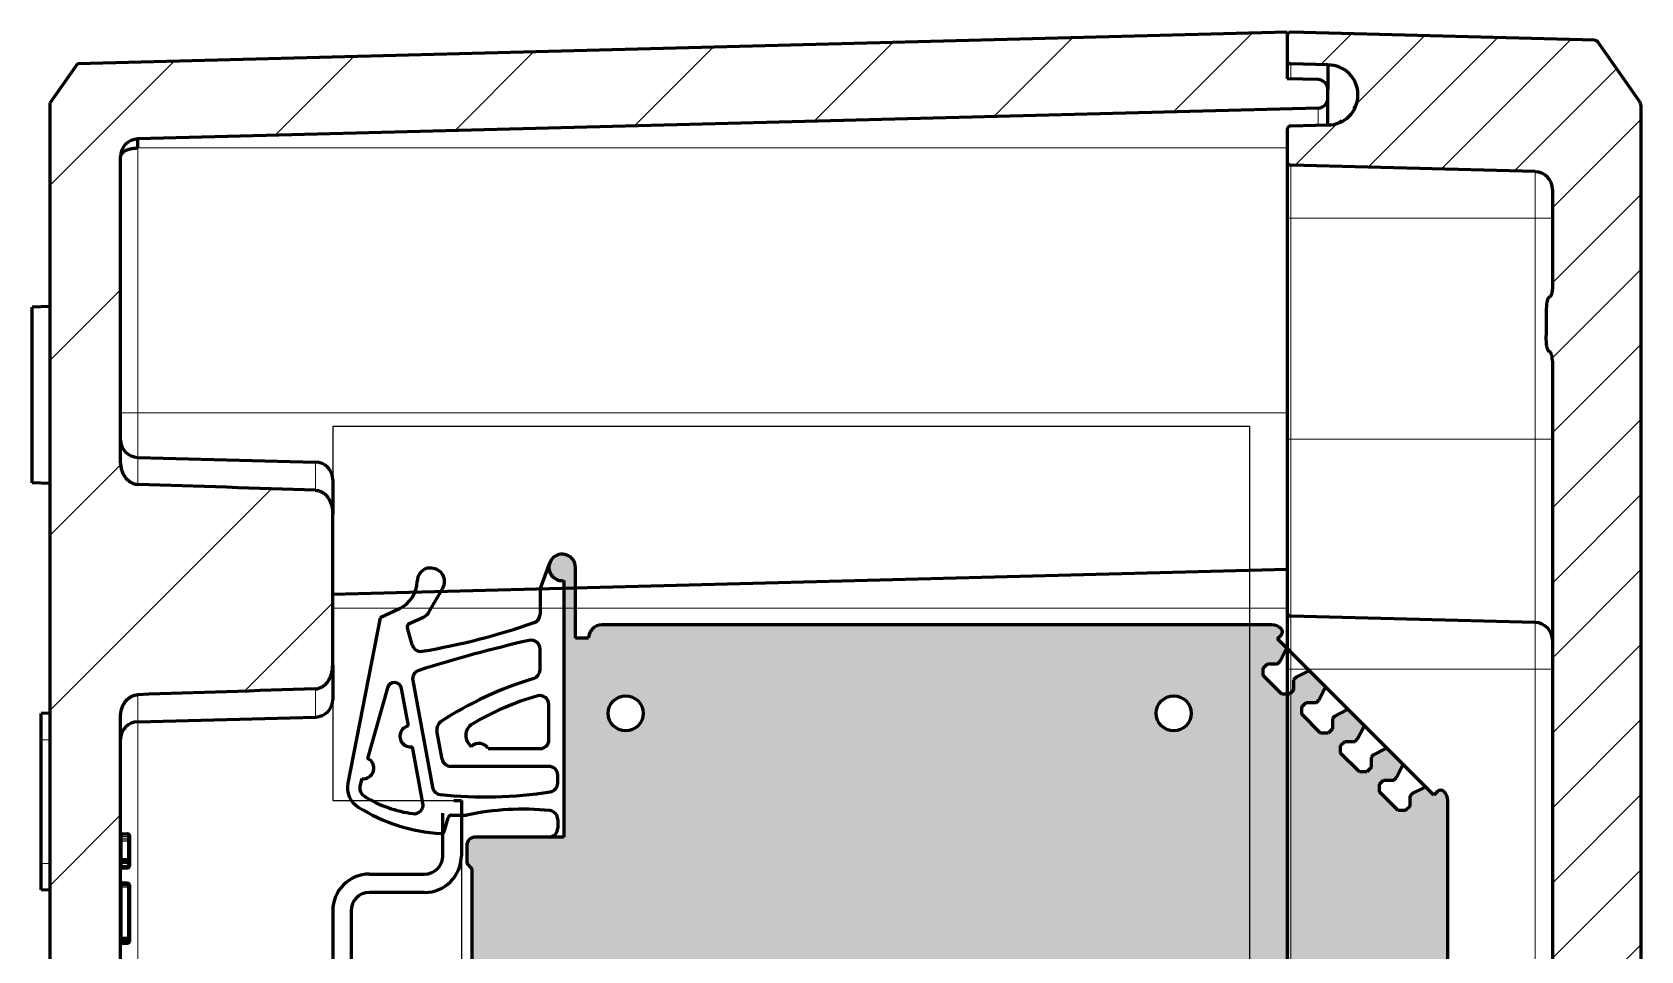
# Model space of a CAD drawing. Header units: millimetres. Extents: x -102 to 318, y -87 to 210.
# Drawn here: x 171.04 to 193.79, y 67.85 to 80.84 of the extents above; entities that cross this region are included whole.
import ezdxf

# ---------------------------------------------------------------- set-up
doc = ezdxf.new("R2010")
doc.units = ezdxf.units.MM
for name, pattern in [('K5LT_AXLED', [26.227272, 21.727272, -1.5, 1.5, -1.5]), ('K5LT_BASIC', [0]), ('K5LT_THIN', [0])]:
    doc.linetypes.add(name, pattern=pattern)
doc.layers.add('Системный слой', color=7, linetype='Continuous')

# ---------------------------------------------------------------- blocks, each defined once
blk = doc.blocks.new('35_DIN_CUTSIDE')
at = {"layer": 'Системный слой', "color": 150, "linetype": 'K5LT_BASIC', "lineweight": 60, "true_color": 0x0080ff}
for p, q in [((6.238, 14.945), (6.238, 17.355)), ((6.85, 18.065), (7.278, 18.065)), ((7.278, 18.065), (7.278, 14.945)), ((2.079, 13.906), (5.199, 13.906)), ((5.199, 12.866), (2.079, 12.866)), ((0, 11.826), (0, -12.088)), ((0, 11.826), (0, -12.088)), ((1.04, 11.826), (1.04, -12.088)), ((3.327, 5.198), (2.287, 5.198)), ((2.287, 5.198), (2.287, -0.001)), ((4.367, 5.198), (3.327, 5.198)), ((4.367, 5.198), (3.327, 5.198)), ((3.327, -0.001), (3.327, 5.198)), ((2.287, 3.898), (1.04, 3.898)), ((1.04, 3.898), (1.04, -0.001)), ((2.287, -0.001), (2.287, 3.898)), ((6.446, 0.623), (6.446, 3.119)), ((6.446, 0.623), (6.446, 3.119)), ((1.04, 0.237), (2.287, 0.691)), ((5.199, -0.624), (5.199, 0.623)), ((5.199, 0.623), (6.446, 0.623)), ((5.199, -0.624), (5.199, 0.623)), ((5.199, 0.623), (6.446, 0.623)), ((1.04, -3.9), (1.04, -0.001)), ((2.287, -0.238), (1.04, -0.692)), ((2.287, -5.199), (2.287, -0.001)), ((2.287, -0.001), (2.287, -3.9)), ((3.327, -0.001), (3.327, -5.199)), ((6.446, -0.624), (5.199, -0.624)), ((6.446, -0.624), (5.199, -0.624)), ((6.446, -0.624), (6.446, -3.12)), ((6.446, -0.624), (6.446, -3.12)), ((2.287, -3.9), (1.04, -3.9)), ((3.327, -5.199), (2.287, -5.199)), ((4.367, -5.199), (3.327, -5.199)), ((4.367, -5.199), (3.327, -5.199)), ((5.199, -13.128), (2.079, -13.128)), ((5.199, -13.128), (2.079, -13.128)), ((2.079, -14.167), (5.199, -14.167)), ((2.079, -14.167), (5.199, -14.167)), ((6.238, -15.207), (6.238, -16.456)), ((7.238, -16.587), (7.278, -15.207)), ((6.407, -16.583), (7.238, -16.587))]:
    blk.add_line(p, q, dxfattribs=at)
at = {"layer": 'Системный слой', "color": 30, "linetype": 'K5LT_AXLED', "lineweight": 18, "true_color": 0xff8000}
blk.add_line((0.287, -0.001), (9.676, -0.001), dxfattribs=at)
at = {"layer": 'Системный слой', "color": 150, "linetype": 'K5LT_BASIC', "lineweight": 60, "true_color": 0x0080ff}
for centre, radius, start, end in [((5.199, 14.945), 2.079, 270, 0), ((5.199, 14.945), 1.04, 270, 0), ((2.079, 11.826), 2.079, 90, 180), ((2.079, 11.826), 1.04, 90, 180), ((4.367, 3.119), 2.079, 0, 90), ((4.367, 3.119), 2.079, 0, 90), ((4.367, -3.12), 2.079, 270, 0), ((4.367, -3.12), 2.079, 270, 0), ((2.079, -12.088), 2.079, 180, 270), ((2.079, -12.088), 2.079, 180, 270), ((2.079, -12.088), 1.04, 180, 270), ((2.079, -12.088), 1.04, 180, 270), ((5.199, -15.207), 2.079, 0, 90), ((5.199, -15.207), 2.079, 0, 90), ((5.199, -15.207), 1.04, 0, 90), ((5.199, -15.207), 1.04, 0, 90)]:
    blk.add_arc(centre, radius, start, end, dxfattribs=at)
blk = doc.blocks.new('VA.121209_cutside')
at = {"layer": 'Системный слой'}
h = blk.add_hatch(dxfattribs=at)
h.set_pattern_fill('', angle=135, style=0, pattern_type=0)
h.set_pattern_definition([(135, (-492.1105, -226.3744), (-2.12132, -2.12132), [])])
h.paths.add_polyline_path([(-17.626, 80.65), (-16.374, 80.65), (-16.06, 80.656), (-15.747, 80.686), (-15.469, 80.81), (-15.466, 80.82), (-15.463, 80.83), (-15.459, 80.84), (-15.297, 80.944), (-15.103, 80.986), (-14.906, 81), (80.633, 81), (81.34, 80.707), (81.633, 80.026), (81.995, 66.195), (82.057, 66.055), (82.195, 66), (84.019, 66), (84.16, 66.059), (84.219, 66.195), (84.274, 68.3), (84.772, 69.502), (85.974, 70), (87.176, 69.502), (87.674, 68.3), (87.729, 66.195), (87.791, 66.055), (87.929, 66), (89.318, 66), (89.46, 66.059), (89.518, 66.2), (89.518, 66.205), (89.068, 83.392), (88.999, 83.547), (88.974, 83.568), (85.586, 85.94), (85.395, 86), (-29.395, 86), (-29.586, 85.94), (-32.974, 83.568), (-33.065, 83.424), (-33.068, 83.392), (-33.518, 66.205), (-33.463, 66.062), (-33.324, 66), (-33.318, 66), (-31.929, 66), (-31.787, 66.059), (-31.729, 66.195), (-31.674, 68.3), (-31.176, 69.502), (-29.974, 70), (-28.772, 69.502), (-28.274, 68.3), (-28.219, 66.195), (-28.156, 66.055), (-28.019, 66), (-26.195, 66), (-26.053, 66.059), (-25.995, 66.195), (-25.633, 80.026), (-25.321, 80.725), (-24.633, 81), (-19.095, 81), (-18.897, 80.986), (-18.703, 80.944), (-18.541, 80.84), (-18.538, 80.83), (-18.534, 80.82), (-18.531, 80.81), (-18.253, 80.686), (-17.941, 80.656)])
h = blk.add_hatch(dxfattribs=at)
h.set_pattern_fill('', angle=135, style=0, pattern_type=0)
h.set_pattern_definition([(135, (-492.1105, -226.3744), (-4.94975, -4.94975), [])])
h.paths.add_polyline_path([(82.482, 0), (65.164, 0), (64.608, 0.114), (64.153, 0.451), (63.948, 0.974), (63.837, 4.325), (63.726, 7.675), (63.614, 11.026), (63.375, 11.579), (62.858, 11.903), (62.254, 12), (53.746, 12), (53.142, 11.903), (52.625, 11.579), (52.386, 11.026), (52.274, 7.675), (52.163, 4.325), (52.052, 0.974), (51.847, 0.451), (51.392, 0.114), (50.836, 0), (5.164, 0), (4.608, 0.114), (4.153, 0.451), (3.948, 0.974), (3.837, 4.325), (3.726, 7.675), (3.614, 11.026), (3.375, 11.579), (2.858, 11.903), (2.254, 12), (-6.254, 12), (-6.858, 11.903), (-7.375, 11.579), (-7.614, 11.026), (-7.726, 7.675), (-7.837, 4.325), (-7.948, 0.974), (-8.153, 0.451), (-8.608, 0.114), (-9.164, 0), (-26.482, 0), (-27.189, 0.293), (-27.481, 0.974), (-29.23, 67.742), (-29.408, 68.143), (-29.803, 68.3), (-30.265, 68.3), (-30.671, 68.132), (-30.838, 67.742), (-30.884, 66), (-33.524, 66), (-31.732, -2.437), (-29.5, -4), (63.833, -4), (63.879, -4.403), (64.014, -4.473), (64.313, -4.5), (66.744, -4.5), (67.051, -4.471), (67.178, -4.403), (67.224, -4), (70.116, -4), (70.127, -4.403), (70.158, -4.473), (70.227, -4.5), (70.672, -4.5), (70.743, -4.471), (70.772, -4.403), (70.783, -4), (85.5, -4), (87.732, -2.437), (89.524, 66), (86.884, 66), (86.838, 67.742), (86.66, 68.143), (86.265, 68.3), (85.803, 68.3), (85.397, 68.132), (85.23, 67.742), (83.481, 0.974), (83.17, 0.275)])
blk.add_lwpolyline([(44.587, 19.238), (44.587, 12), (67.527, 12), (67.527, 63.885), (-11.219, 63.885), (-11.219, 12), (9.935, 12), (9.935, 19.278), (44.587, 19.278)])
at = {"layer": 'Системный слой', "color": 150, "linetype": 'K5LT_BASIC', "lineweight": 60, "true_color": 0x0080ff}
for p, q in [((-29.586, 85.94), (-32.974, 83.568)), ((-29.395, 86), (85.395, 86)), ((-33.068, 83.392), (-33.518, 66.205)), ((-24.633, 81), (-19.095, 81)), ((-14.906, 81), (80.633, 81)), ((-18.531, 80.81), (-18.541, 80.84)), ((-17.626, 80.65), (-16.374, 80.65)), ((-15.469, 80.81), (-15.459, 80.84)), ((-25.633, 80.026), (-25.995, 66.195)), ((-0.133, 80.026), (-0.495, 66.195)), ((-31.674, 68.3), (-31.729, 66.195)), ((-31.674, 68.3), (-30.265, 68.3)), ((-29.803, 68.3), (-30.265, 68.3)), ((-28.274, 68.3), (-29.803, 68.3)), ((-28.219, 66.195), (-28.274, 68.3)), ((-30.838, 67.742), (-30.884, 66)), ((-29.23, 67.742), (-27.481, 0.974)), ((-33.524, 66), (-31.732, -2.437)), ((-33.524, 66), (-30.884, 66)), ((-33.318, 66), (-31.929, 66)), ((-28.019, 66), (-26.195, 66)), ((-26.195, 66), (-23, 66)), ((-23, 66), (-10.5, 66)), ((-10.5, 66), (-0.695, 66)), ((-1.746, 12), (-3.16, 66)), ((-0.695, 66), (2.5, 66)), ((2.5, 66), (53.5, 66)), ((-8.212, 12), (-6.254, 12)), ((2.254, 12), (-6.254, 12)), ((2.254, 12), (4.212, 12)), ((-9.474, 0.974), (-9.211, 11.026)), ((5.474, 0.974), (5.211, 11.026)), ((-26.974, 0.974), (-27.481, 0.974)), ((11.818, 0.1), (11.818, 0.4)), ((11.822, 0.1), (11.822, 0.4)), ((11.92, 0.5), (11.921, 0.5)), ((11.921, 0.5), (11.93, 0.5)), ((11.93, 0.5), (11.957, 0.5)), ((11.957, 0.5), (12.004, 0.5)), ((12.004, 0.5), (12.064, 0.5)), ((12.064, 0.5), (12.113, 0.5)), ((12.113, 0.5), (12.162, 0.5)), ((12.162, 0.5), (13.363, 0.5)), ((13.263, 0.1), (13.263, 0.4)), ((13.267, 0.1), (13.267, 0.4)), ((13.335, 0.1), (13.335, 0.4)), ((13.363, 0.5), (13.366, 0.5)), ((13.366, 0.5), (13.377, 0.5)), ((13.377, 0.5), (13.386, 0.5)), ((13.386, 0.5), (13.491, 0.5)), ((13.491, 0.5), (13.503, 0.5)), ((13.503, 0.5), (13.576, 0.5)), ((13.576, 0.5), (13.612, 0.5)), ((13.612, 0.5), (13.616, 0.5)), ((13.616, 0.5), (13.634, 0.5)), ((13.634, 0.5), (13.644, 0.5)), ((13.677, 0.1), (13.677, 0.4)), ((13.686, 0.1), (13.686, 0.4)), ((13.744, 0.1), (13.744, 0.4)), ((14.597, 0.1), (14.597, 0.4)), ((14.614, 0.1), (14.614, 0.4)), ((14.665, 0.1), (14.665, 0.4)), ((14.698, 0.5), (14.708, 0.5)), ((14.708, 0.5), (14.739, 0.5)), ((14.739, 0.5), (14.79, 0.5)), ((14.79, 0.5), (14.834, 0.5)), ((14.834, 0.5), (17.719, 0.5)), ((17.719, 0.5), (17.741, 0.5)), ((17.721, 0.1), (17.721, 0.4)), ((17.741, 0.5), (17.795, 0.5)), ((17.746, 0.1), (17.746, 0.4)), ((17.795, 0.5), (17.821, 0.5)), ((17.821, 0.5), (17.852, 0.5)), ((17.852, 0.5), (17.861, 0.5)), ((17.861, 0.5), (17.872, 0.5)), ((17.872, 0.5), (17.893, 0.5)), ((17.893, 0.5), (17.905, 0.5)), ((17.899, 0.1), (17.899, 0.4)), ((17.905, 0.5), (17.909, 0.5)), ((17.946, 0.1), (17.946, 0.4)), ((17.962, 0.1), (17.962, 0.4)), ((18.009, 0.1), (18.009, 0.4)), ((-9.164, 0), (-26.482, 0)), ((50.836, 0), (5.164, 0)), ((-31.732, -2.437), (-29.5, -4)), ((-29.5, -4), (63.833, -4)), ((-18, -4), (-17.974, -5)), ((-8, -4), (-8.026, -5)), ((5, -4), (5.013, -4.5)), ((6.5, -4.5), (5.013, -4.5)), ((13.5, -4.5), (6.5, -4.5)), ((14.987, -4.5), (13.5, -4.5)), ((15, -4), (14.987, -4.5)), ((-8.026, -5), (-17.974, -5))]:
    blk.add_line(p, q, dxfattribs=at)
at = {"layer": 'Системный слой', "color": 7, "linetype": 'K5LT_THIN', "lineweight": 18}
for p, q in [((-23, 80.026), (-23, 81)), ((-10.5, 80.026), (-10.5, 81)), ((2.5, 80.026), (2.5, 81)), ((-25.633, 80.026), (-23, 80.026)), ((-23, 80.026), (-23, 66.195)), ((-23, 80.026), (-10.5, 80.026)), ((-10.5, 80.026), (-10.5, 66.195)), ((-10.5, 80.026), (-0.133, 80.026)), ((-0.133, 80.026), (2.5, 80.026)), ((2.5, 80.026), (2.5, 66.195)), ((2.5, 80.026), (53.5, 80.026)), ((-28.259, 67.742), (-29.23, 67.742)), ((-31.729, 66.195), (-30.879, 66.195)), ((-26.974, 0.974), (-26.974, 66)), ((-25.995, 66.195), (-23, 66.195)), ((-23, 66.195), (-10.5, 66.195)), ((-23, 66), (-23, 66.195)), ((-12, 0.974), (-12, 66)), ((-10.5, 66.195), (-0.495, 66.195)), ((-10.5, 66), (-10.5, 66.195)), ((-0.95, 12), (-0.95, 66)), ((-0.495, 66.195), (2.5, 66.195)), ((2.5, 66.195), (53.5, 66.195)), ((2.5, 66), (2.5, 66.195)), ((-9.211, 11.026), (-7.614, 11.026)), ((3.614, 11.026), (5.211, 11.026)), ((-12, 0.974), (-26.974, 0.974)), ((-12, 0), (-12, 0.974)), ((-9.474, 0.974), (-12, 0.974)), ((-9.474, 0.974), (-7.948, 0.974)), ((3.948, 0.974), (5.474, 0.974)), ((20.526, 0.974), (5.474, 0.974)), ((11.818, 0.4), (11.822, 0.4)), ((11.818, 0.1), (11.822, 0.1)), ((11.822, 0.4), (11.844, 0.4)), ((11.822, 0.1), (11.844, 0.1)), ((11.844, 0.1), (11.844, 0.4)), ((11.844, 0.4), (11.891, 0.4)), ((11.844, 0.1), (11.891, 0.1)), ((11.891, 0.1), (11.891, 0.4)), ((11.891, 0.4), (11.97, 0.4)), ((11.891, 0.1), (11.97, 0.1)), ((11.97, 0.1), (11.97, 0.4)), ((11.97, 0.4), (12.064, 0.4)), ((11.97, 0.1), (12.064, 0.1)), ((12.064, 0.4), (12.064, 0.5)), ((12.064, 0.1), (12.064, 0.4)), ((12.064, 0.4), (12.15, 0.4)), ((12.064, 0.1), (12.15, 0.1)), ((12.064, 0), (12.064, 0.1)), ((12.15, 0.1), (12.15, 0.4)), ((12.15, 0.4), (12.229, 0.4)), ((12.15, 0.1), (12.229, 0.1)), ((12.229, 0.1), (12.229, 0.4)), ((12.229, 0.4), (13.263, 0.4)), ((12.229, 0.1), (13.263, 0.1)), ((13.263, 0.4), (13.267, 0.4)), ((13.263, 0.1), (13.267, 0.1)), ((13.267, 0.4), (13.291, 0.4)), ((13.267, 0.1), (13.291, 0.1)), ((13.291, 0.1), (13.291, 0.4)), ((13.291, 0.4), (13.335, 0.4)), ((13.291, 0.1), (13.335, 0.1)), ((13.335, 0.4), (13.461, 0.4)), ((13.335, 0.1), (13.461, 0.1)), ((13.461, 0.1), (13.461, 0.4)), ((13.461, 0.4), (13.503, 0.4)), ((13.461, 0.1), (13.503, 0.1)), ((13.503, 0.4), (13.503, 0.5)), ((13.503, 0.1), (13.503, 0.4)), ((13.503, 0.4), (13.604, 0.4)), ((13.503, 0.1), (13.604, 0.1)), ((13.503, 0), (13.503, 0.1)), ((13.604, 0.1), (13.604, 0.4)), ((13.604, 0.4), (13.677, 0.4)), ((13.604, 0.1), (13.677, 0.1)), ((13.677, 0.4), (13.686, 0.4)), ((13.677, 0.1), (13.686, 0.1)), ((13.686, 0.4), (13.728, 0.4)), ((13.686, 0.1), (13.728, 0.1)), ((13.728, 0.1), (13.728, 0.4)), ((13.728, 0.4), (13.744, 0.4)), ((13.728, 0.1), (13.744, 0.1)), ((14.597, 0.4), (14.614, 0.4)), ((14.597, 0.1), (14.614, 0.1)), ((14.614, 0.4), (14.665, 0.4)), ((14.614, 0.1), (14.665, 0.1)), ((14.665, 0.4), (14.752, 0.4)), ((14.665, 0.1), (14.752, 0.1)), ((14.752, 0.1), (14.752, 0.4)), ((14.752, 0.4), (14.834, 0.4)), ((14.752, 0.1), (14.834, 0.1)), ((14.834, 0.4), (14.834, 0.5)), ((14.834, 0.1), (14.834, 0.4)), ((14.834, 0.4), (17.721, 0.4)), ((14.834, 0.1), (17.721, 0.1)), ((14.834, 0), (14.834, 0.1)), ((17.721, 0.4), (17.746, 0.4)), ((17.721, 0.1), (17.746, 0.1)), ((17.746, 0.4), (17.836, 0.4)), ((17.746, 0.1), (17.836, 0.1)), ((17.836, 0.1), (17.836, 0.4)), ((17.836, 0.4), (17.899, 0.4)), ((17.836, 0.1), (17.899, 0.1)), ((17.899, 0.4), (17.946, 0.4)), ((17.899, 0.1), (17.946, 0.1)), ((17.946, 0.4), (17.962, 0.4)), ((17.946, 0.1), (17.962, 0.1)), ((17.962, 0.4), (17.969, 0.4)), ((17.962, 0.1), (17.969, 0.1)), ((17.969, 0.1), (17.969, 0.4)), ((17.969, 0.4), (17.991, 0.4)), ((17.969, 0.1), (17.991, 0.1)), ((17.991, 0.1), (17.991, 0.4)), ((17.991, 0.4), (18.005, 0.4)), ((17.991, 0.1), (18.005, 0.1)), ((18.005, 0.1), (18.005, 0.4)), ((18.005, 0.4), (18.009, 0.4)), ((18.005, 0.1), (18.009, 0.1)), ((6.5, -4), (6.5, -4.5)), ((13.5, -4), (13.5, -4.5))]:
    blk.add_line(p, q, dxfattribs=at)
at = {"layer": 'Системный слой', "color": 150, "linetype": 'K5LT_BASIC', "lineweight": 60, "true_color": 0x0080ff}
for centre, radius, start, end in [((-29.395, 85.667), 0.333, 90, 125), ((-32.846, 83.386), 0.222, 125, 178.5), ((-24.633, 80), 1, 90, 178.5), ((0.867, 80), 1, 90, 178.5), ((-29.974, 68.3), 1.7, 0, 180), ((-30.265, 67.727), 0.573, 90, 178.5), ((-29.803, 67.727), 0.573, 1.5, 90), ((-33.318, 66.2), 0.2, 178.5, 270), ((-31.929, 66.2), 0.2, 270, 358.5), ((-28.019, 66.2), 0.2, 181.5, 270), ((-26.195, 66.2), 0.2, 270, 358.5), ((-0.695, 66.2), 0.2, 270, 358.5), ((-8.212, 11), 1, 90, 178.5), ((4.212, 11), 1, 1.5, 90), ((-26.482, 1), 1, 181.5, 270), ((-10.474, 1), 1, 270, 358.5), ((6.474, 1), 1, 181.5, 270), ((13.163, 0.1), 0.1, 270, 0), ((13.363, 0.4), 0.1, 90, 180), ((13.644, 0.4), 0.1, 0, 90), ((13.844, 0.1), 0.1, 180, 270), ((17.861, 0.397), 0.103, 84.11485, 90.00156), ((17.909, 0.4), 0.1, 0, 90), ((18.109, 0.1), 0.1, 180, 270)]:
    blk.add_arc(centre, radius, start, end, dxfattribs=at)
for centre, major_axis, ratio, start_param, end_param in [((11.717, 0.1), (0.101, 0), 0.985419, 4.712389, 6.283185), ((11.92, 0.4), (0.101, 0), 0.985419, 1.570796, 3.141593), ((14.496, 0.1), (0.101, 0), 0.985572, 4.712389, 6.283185), ((14.52, 0.1), (0, 0.1), 0.943837, 3.141593, 4.712389), ((14.698, 0.4), (0.101, 0), 0.985572, 1.570796, 3.141593), ((14.708, 0.4), (0, 0.1), 0.943837, 0, 1.570796), ((17.852, 0.4), (0, -0.1), 0.939994, 1.570796, 3.141593), ((17.862, 0.4), (-0.1, 0), 0.995484, 3.141593, 4.608355), ((18.04, 0.1), (0, -0.1), 0.939994, 4.712389, 6.283185), ((18.062, 0.1), (-0.1, 0), 0.995484, 0, 1.570796)]:
    blk.add_ellipse(centre, major_axis=major_axis, ratio=ratio, start_param=start_param, end_param=end_param, dxfattribs=at)
at = {"layer": 'Системный слой', "color": 7, "linetype": 'K5LT_THIN', "lineweight": 18}
for centre, major_axis, ratio, start_param, end_param in [((11.758, 0.1), (0, -0.1), 0.861344, 0, 1.570796), ((11.824, 0.1), (0, -0.1), 0.66621, 0, 1.570796), ((11.93, 0.4), (0, -0.1), 0.861344, 3.141593, 4.712389), ((11.957, 0.4), (0, -0.1), 0.66621, 3.141593, 4.712389), ((11.935, 0.1), (0, -0.1), 0.348852, 0, 1.570796), ((12.004, 0.4), (0, -0.1), 0.348852, 3.141593, 4.712389), ((12.113, 0.4), (0, 0.1), 0.366217, 4.712389, 6.283185), ((12.187, 0.1), (0, -0.1), 0.366217, 4.712389, 6.283185), ((13.205, 0.1), (0, -0.1), 0.860365, 0, 1.570796), ((13.377, 0.4), (0, -0.1), 0.860365, 3.141593, 4.712389), ((13.432, 0.1), (0, -0.1), 0.293558, 0, 1.570796), ((13.491, 0.4), (0, -0.1), 0.293558, 3.141593, 4.712389), ((13.576, 0.4), (0, 0.1), 0.286111, 4.712389, 6.283185), ((13.633, 0.1), (0, -0.1), 0.286111, 4.712389, 6.283185), ((13.634, 0.4), (0, 0.1), 0.935746, 4.712389, 6.283185), ((13.821, 0.1), (0, -0.1), 0.935746, 4.712389, 6.283185), ((14.715, 0.1), (0, -0.1), 0.378059, 0, 1.570796), ((14.79, 0.4), (0, -0.1), 0.378059, 3.141593, 4.712389), ((17.795, 0.4), (0, 0.1), 0.40675, 4.712389, 6.283185), ((17.877, 0.1), (0, -0.1), 0.40675, 4.712389, 6.283185), ((17.872, 0.4), (0, 0.1), 0.966612, 4.712389, 6.283185), ((17.893, 0.4), (0, 0.1), 0.98505, 4.712389, 6.283185), ((17.905, 0.4), (0, 0.1), 0.996277, 4.712389, 6.283185), ((18.065, 0.1), (0, -0.1), 0.966612, 4.712389, 6.283185), ((18.09, 0.1), (0, -0.1), 0.98505, 4.712389, 6.283185), ((18.104, 0.1), (0, -0.1), 0.996277, 4.712389, 6.283185)]:
    blk.add_ellipse(centre, major_axis=major_axis, ratio=ratio, start_param=start_param, end_param=end_param, dxfattribs=at)
at = {"layer": 'Системный слой', "color": 150, "linetype": 'K5LT_BASIC', "lineweight": 60, "true_color": 0x0080ff}
for points, knots in [([(-19.095, 81), (-19.047, 81), (-18.977, 80.996), (-18.879, 80.984), (-18.807, 80.972), (-18.743, 80.956), (-18.698, 80.943), (-18.663, 80.93), (-18.631, 80.917), (-18.601, 80.902), (-18.581, 80.888), (-18.568, 80.878), (-18.559, 80.869), (-18.549, 80.857), (-18.543, 80.847), (-18.541, 80.84)], [0, 0, 0, 0, 3.843696, 5.672982, 7.952434, 9.744275, 10.917387, 11.766538, 12.737981, 13.729362, 14.432283, 14.73471, 15.077369, 15.424072, 16, 16, 16, 16]), ([(-14.906, 81), (-14.953, 81), (-15.024, 80.996), (-15.122, 80.984), (-15.194, 80.972), (-15.257, 80.956), (-15.302, 80.943), (-15.337, 80.93), (-15.369, 80.917), (-15.399, 80.902), (-15.419, 80.888), (-15.432, 80.878), (-15.441, 80.869), (-15.452, 80.857), (-15.457, 80.847), (-15.459, 80.84)], [0, 0, 0, 0, 3.843696, 5.672982, 7.952434, 9.744275, 10.917387, 11.766538, 12.737981, 13.729362, 14.432283, 14.73471, 15.077369, 15.424072, 16, 16, 16, 16]), ([(-18.531, 80.81), (-18.529, 80.802), (-18.523, 80.792), (-18.511, 80.779), (-18.498, 80.768), (-18.479, 80.755), (-18.454, 80.742), (-18.425, 80.729), (-18.391, 80.717), (-18.349, 80.705), (-18.296, 80.693), (-18.229, 80.681), (-18.148, 80.671), (-18.055, 80.662), (-17.958, 80.656), (-17.814, 80.651), (-17.704, 80.65), (-17.626, 80.65)], [0, 0, 0, 0, 0.436648, 0.676701, 0.982876, 1.445158, 1.996882, 2.593411, 3.258892, 4.039116, 5.109817, 6.356864, 7.969869, 9.773174, 11.697868, 13.554115, 18, 18, 18, 18]), ([(-15.469, 80.81), (-15.472, 80.802), (-15.478, 80.792), (-15.489, 80.779), (-15.502, 80.768), (-15.522, 80.755), (-15.546, 80.742), (-15.576, 80.729), (-15.609, 80.717), (-15.651, 80.705), (-15.704, 80.693), (-15.772, 80.681), (-15.853, 80.671), (-15.945, 80.662), (-16.043, 80.656), (-16.186, 80.651), (-16.296, 80.65), (-16.374, 80.65)], [0, 0, 0, 0, 0.436648, 0.676701, 0.982876, 1.445158, 1.996882, 2.593411, 3.258892, 4.039116, 5.109817, 6.356864, 7.969869, 9.773174, 11.697868, 13.554115, 18, 18, 18, 18]), ([(-7.614, 11.026), (-7.612, 11.076), (-7.601, 11.158), (-7.568, 11.27), (-7.533, 11.351), (-7.493, 11.425), (-7.447, 11.494), (-7.365, 11.595), (-7.233, 11.715), (-7.073, 11.814), (-6.931, 11.878), (-6.783, 11.931), (-6.626, 11.969), (-6.436, 11.995), (-6.322, 12), (-6.254, 12)], [0, 0, 0, 0, 1.287113, 2.150513, 3.016138, 3.595622, 4.320682, 5.189239, 6.966579, 8.946512, 10.053173, 11.015811, 13.023936, 14.225954, 16, 16, 16, 16]), ([(3.614, 11.026), (3.612, 11.076), (3.601, 11.158), (3.568, 11.27), (3.533, 11.351), (3.493, 11.425), (3.447, 11.494), (3.365, 11.595), (3.233, 11.715), (3.073, 11.814), (2.931, 11.878), (2.783, 11.931), (2.626, 11.969), (2.436, 11.995), (2.322, 12), (2.254, 12)], [0, 0, 0, 0, 1.287113, 2.150513, 3.016138, 3.595622, 4.320682, 5.189239, 6.966579, 8.946512, 10.053173, 11.015811, 13.023936, 14.225954, 16, 16, 16, 16]), ([(-26.482, 0), (-26.519, 0), (-26.588, 0.016), (-26.681, 0.079), (-26.755, 0.164), (-26.816, 0.262), (-26.867, 0.373), (-26.908, 0.493), (-26.938, 0.618), (-26.959, 0.742), (-26.97, 0.861), (-26.973, 0.937), (-26.974, 0.974)], [0, 0, 0, 0, 2.016542, 3.755194, 5.172646, 6.521606, 7.777391, 8.983312, 10.109566, 11.178493, 12.122862, 13, 13, 13, 13]), ([(-9.164, 0), (-9.067, 0), (-8.902, 0.017), (-8.666, 0.085), (-8.461, 0.181), (-8.273, 0.316), (-8.129, 0.47), (-8.037, 0.619), (-7.989, 0.738), (-7.959, 0.851), (-7.949, 0.926), (-7.948, 0.974)], [0, 0, 0, 0, 2.035974, 3.465418, 5.143458, 6.762579, 8.315578, 9.530079, 10.429508, 10.994549, 12, 12, 12, 12]), ([(5.164, 0), (5.067, 0), (4.902, 0.017), (4.666, 0.085), (4.461, 0.181), (4.273, 0.316), (4.129, 0.47), (4.037, 0.619), (3.989, 0.738), (3.959, 0.851), (3.949, 0.926), (3.948, 0.974)], [0, 0, 0, 0, 2.035974, 3.465418, 5.143458, 6.762579, 8.315578, 9.530079, 10.429508, 10.994549, 12, 12, 12, 12]), ([(11.722, 0), (11.732, 0), (11.749, 0.002), (11.772, 0.012), (11.791, 0.026), (11.806, 0.045), (11.818, 0.07), (11.822, 0.089), (11.822, 0.1)], [0, 0, 0, 0, 1.676191, 2.873458, 4.310173, 5.746831, 7.066039, 9, 9, 9, 9]), ([(11.822, 0.4), (11.822, 0.41), (11.824, 0.426), (11.834, 0.45), (11.847, 0.469), (11.866, 0.485), (11.891, 0.497), (11.909, 0.5), (11.921, 0.5)], [0, 0, 0, 0, 1.669751, 2.862751, 4.294489, 5.726119, 7.044165, 9, 9, 9, 9]), ([(13.167, 0), (13.177, 0), (13.193, 0.002), (13.217, 0.012), (13.236, 0.026), (13.251, 0.045), (13.263, 0.07), (13.267, 0.089), (13.267, 0.1)], [0, 0, 0, 0, 1.676433, 2.873876, 4.310803, 5.747677, 7.066936, 9, 9, 9, 9]), ([(13.267, 0.4), (13.267, 0.41), (13.269, 0.426), (13.279, 0.45), (13.292, 0.469), (13.311, 0.485), (13.336, 0.497), (13.355, 0.5), (13.366, 0.5)], [0, 0, 0, 0, 1.671181, 2.865153, 4.298038, 5.730842, 7.049172, 9, 9, 9, 9]), ([(13.287, 0), (13.292, 0), (13.3, 0.002), (13.311, 0.012), (13.32, 0.026), (13.327, 0.043), (13.333, 0.068), (13.335, 0.088), (13.335, 0.1)], [0, 0, 0, 0, 1.665355, 2.854815, 4.282095, 5.630292, 6.86835, 9, 9, 9, 9]), ([(13.335, 0.4), (13.335, 0.41), (13.336, 0.426), (13.341, 0.449), (13.347, 0.468), (13.357, 0.484), (13.369, 0.497), (13.38, 0.5), (13.386, 0.5)], [0, 0, 0, 0, 1.638314, 2.810835, 4.218754, 5.625733, 6.937549, 9, 9, 9, 9]), ([(13.677, 0.4), (13.677, 0.413), (13.674, 0.433), (13.665, 0.459), (13.654, 0.478), (13.637, 0.495), (13.622, 0.5), (13.612, 0.5)], [0, 0, 0, 0, 1.913977, 3.190253, 4.46631, 5.741713, 8, 8, 8, 8]), ([(13.686, 0.4), (13.686, 0.413), (13.683, 0.433), (13.673, 0.459), (13.661, 0.478), (13.642, 0.495), (13.626, 0.5), (13.616, 0.5)], [0, 0, 0, 0, 1.91737, 3.195643, 4.473895, 5.752089, 8, 8, 8, 8]), ([(13.742, 0), (13.736, 0), (13.725, 0.002), (13.71, 0.012), (13.698, 0.025), (13.687, 0.044), (13.679, 0.069), (13.677, 0.09), (13.677, 0.1)], [0, 0, 0, 0, 1.678776, 2.877898, 4.23698, 5.436257, 7.195389, 9, 9, 9, 9]), ([(13.755, 0), (13.747, 0), (13.731, 0.004), (13.71, 0.022), (13.696, 0.046), (13.687, 0.073), (13.686, 0.091), (13.686, 0.1)], [0, 0, 0, 0, 1.88408, 3.535604, 5.167984, 6.658731, 8, 8, 8, 8]), ([(14.588, 0), (14.596, 0), (14.609, 0.002), (14.626, 0.012), (14.639, 0.025), (14.652, 0.043), (14.662, 0.068), (14.665, 0.089), (14.665, 0.1)], [0, 0, 0, 0, 1.671329, 2.86527, 4.219139, 5.41465, 7.169911, 9, 9, 9, 9]), ([(14.665, 0.4), (14.665, 0.413), (14.668, 0.433), (14.679, 0.461), (14.692, 0.479), (14.712, 0.495), (14.729, 0.5), (14.739, 0.5)], [0, 0, 0, 0, 1.901417, 3.173384, 4.664104, 5.722915, 8, 8, 8, 8]), ([(17.721, 0.4), (17.721, 0.412), (17.721, 0.43), (17.72, 0.452), (17.72, 0.468), (17.72, 0.48), (17.72, 0.49), (17.719, 0.498), (17.719, 0.5), (17.719, 0.5)], [0, 0, 0, 0, 2.287897, 3.464277, 4.705924, 5.882375, 7.058818, 8.235246, 10, 10, 10, 10]), ([(17.722, 0), (17.722, 0), (17.722, 0.003), (17.721, 0.014), (17.721, 0.025), (17.721, 0.044), (17.721, 0.069), (17.721, 0.091), (17.721, 0.1)], [0, 0, 0, 0, 2.059074, 3.117797, 4.235261, 5.294063, 7.41165, 9, 9, 9, 9]), ([(17.746, 0.4), (17.746, 0.413), (17.746, 0.433), (17.745, 0.459), (17.744, 0.478), (17.743, 0.495), (17.742, 0.5), (17.741, 0.5)], [0, 0, 0, 0, 1.917948, 3.196614, 4.475254, 5.753822, 8, 8, 8, 8]), ([(17.751, 0), (17.751, 0), (17.75, 0.004), (17.748, 0.022), (17.747, 0.046), (17.746, 0.073), (17.746, 0.091), (17.746, 0.1)], [0, 0, 0, 0, 1.884222, 3.535806, 5.168135, 6.658801, 8, 8, 8, 8]), ([(17.899, 0.4), (17.899, 0.41), (17.897, 0.426), (17.89, 0.449), (17.879, 0.469), (17.864, 0.484), (17.845, 0.497), (17.83, 0.5), (17.821, 0.5)], [0, 0, 0, 0, 1.663132, 2.851933, 4.278839, 5.705487, 7.022286, 9, 9, 9, 9]), ([(17.979, 0), (17.971, 0), (17.958, 0.002), (17.939, 0.012), (17.924, 0.026), (17.912, 0.044), (17.902, 0.068), (17.899, 0.088), (17.899, 0.1)], [0, 0, 0, 0, 1.673246, 2.868409, 4.302578, 5.657228, 6.896392, 9, 9, 9, 9])]:
    blk.add_open_spline(points, degree=3, knots=knots, dxfattribs=at)
for points in [[(-7.614, 11.026), (-7.726, 7.675), (-7.838, 4.325), (-7.948, 0.974)], [(3.614, 11.026), (3.726, 7.675), (3.838, 4.325), (3.948, 0.974)]]:
    blk.add_open_spline(points, degree=3, dxfattribs=at)
at = {"layer": 'Системный слой', "color": 7, "linetype": 'K5LT_THIN', "lineweight": 18}
for points, knots in [([(12.229, 0.4), (12.229, 0.412), (12.226, 0.436), (12.214, 0.465), (12.198, 0.486), (12.18, 0.498), (12.168, 0.5), (12.162, 0.5)], [0, 0, 0, 0, 1.894063, 3.551421, 5.183201, 6.669623, 8, 8, 8, 8]), ([(12.295, 0), (12.287, 0), (12.272, 0.004), (12.252, 0.022), (12.238, 0.046), (12.23, 0.073), (12.229, 0.091), (12.229, 0.1)], [0, 0, 0, 0, 1.888386, 3.542948, 5.172901, 6.662088, 8, 8, 8, 8])]:
    blk.add_open_spline(points, degree=3, knots=knots, dxfattribs=at)
at = {"rotation": 90}
blk.add_blockref('35_DIN_CUTSIDE', (28, 12), dxfattribs=at)
blk = doc.blocks.new('SUPU_SCREW_WHITE_16_viewside')
at = {"true_color": 0xffffff}
h = blk.add_hatch(color=7, dxfattribs=at)
h.paths.add_polyline_path([(5.8, 30.506), (5.8, 16), (0.8, 16), (0.446, 15.854), (0.3, 15.5), (0.3, 14.5), (0.6, 14.2), (0.6, -14.2), (0.3, -14.5), (0.3, -15.5), (0.446, -15.854), (0.8, -16), (5.8, -16), (5.8, -26.507), (5.245, -26.654), (4.957, -27.15), (5.104, -27.705), (5.6, -27.993), (6.155, -27.846), (6.443, -27.35), (6.45, -27.25), (7.2, -27.25), (7.42, -27.78), (7.95, -28), (45.847, -28), (46.377, -27.78), (46.385, -27.772), (46.456, -27.595), (46.383, -27.422), (46.171, -27.209), (46.675, -26.705), (46.665, -26.672), (46.316, -25.987), (46.175, -25.846), (45.592, -25.846), (45.353, -25.607), (45.353, -25.183), (46.414, -24.122), (46.838, -24.122), (47.077, -24.361), (47.077, -24.944), (47.218, -25.086), (47.903, -25.434), (47.936, -25.444), (48.867, -24.513), (48.857, -24.48), (48.508, -23.795), (48.367, -23.654), (47.784, -23.654), (47.545, -23.415), (47.545, -22.991), (48.606, -21.93), (49.03, -21.93), (49.269, -22.169), (49.269, -22.752), (49.41, -22.894), (50.095, -23.242), (50.128, -23.252), (51.059, -22.321), (51.049, -22.288), (50.7, -21.603), (50.559, -21.462), (49.976, -21.462), (49.737, -21.223), (49.737, -20.799), (50.798, -19.738), (51.222, -19.738), (51.461, -19.977), (51.461, -20.56), (51.602, -20.702), (52.287, -21.05), (52.32, -21.06), (53.251, -20.129), (53.241, -20.096), (52.892, -19.411), (52.751, -19.27), (52.168, -19.27), (51.929, -19.031), (51.929, -18.607), (52.99, -17.546), (53.414, -17.546), (53.653, -17.785), (53.653, -18.368), (53.794, -18.509), (54.479, -18.858), (54.512, -18.868), (55.009, -18.371), (55.222, -18.583), (55.398, -18.656), (55.568, -18.59), (55.8, -18.065), (55.8, -18.047), (55.8, -7.55), (55.58, -7.02), (55.05, -6.8), (50.3, -6.8), (50.3, -8.3), (48.361, -8.3), (46.3, -7.11), (46.3, 7.11), (48.361, 8.3), (50.3, 8.3), (50.3, 6.8), (55.05, 6.8), (55.58, 7.02), (55.8, 7.55), (55.8, 18.047), (55.58, 18.577), (55.568, 18.59), (55.388, 18.656), (55.222, 18.583), (55.009, 18.371), (54.57, 18.809), (54.492, 18.816), (54.479, 18.81), (53.794, 18.461), (53.653, 18.32), (53.653, 17.737), (53.414, 17.498), (52.99, 17.498), (51.929, 18.559), (51.929, 18.983), (52.168, 19.222), (52.751, 19.222), (52.892, 19.363), (53.241, 20.048), (53.246, 20.126), (53.24, 20.139), (52.378, 21.002), (52.3, 21.008), (52.287, 21.002), (51.602, 20.654), (51.461, 20.512), (51.461, 19.929), (51.222, 19.69), (50.798, 19.69), (49.737, 20.751), (49.737, 21.175), (49.976, 21.414), (50.559, 21.414), (50.7, 21.555), (51.049, 22.24), (51.054, 22.318), (51.048, 22.332), (50.186, 23.194), (50.108, 23.2), (50.095, 23.194), (49.41, 22.846), (49.269, 22.704), (49.269, 22.121), (49.03, 21.882), (48.606, 21.882), (47.545, 22.943), (47.545, 23.367), (47.784, 23.606), (48.367, 23.606), (48.508, 23.747), (48.857, 24.432), (48.862, 24.51), (48.856, 24.524), (47.994, 25.386), (47.916, 25.392), (47.903, 25.386), (47.218, 25.038), (47.077, 24.896), (47.077, 24.313), (46.838, 24.074), (46.414, 24.074), (45.353, 25.135), (45.353, 25.559), (45.592, 25.798), (46.175, 25.798), (46.316, 25.939), (46.665, 26.624), (46.67, 26.702), (46.664, 26.716), (46.171, 27.209), (46.383, 27.421), (46.456, 27.598), (46.383, 27.775), (45.855, 28), (45.847, 28), (7.95, 28), (7.42, 27.78), (7.2, 27.25), (6.45, 27.25), (6.45, 31.25), (6.23, 31.78), (5.7, 32), (5.17, 31.78), (4.95, 31.25), (5.17, 30.72), (5.7, 30.5), (5.8, 30.507)])
h.paths.add_polyline_path([(9.3, 22.01), (8.6, 22.3), (8.31, 23), (8.6, 23.7), (9.3, 23.99), (10, 23.7), (10.29, 23), (10, 22.3)])
h.paths.add_polyline_path([(40.3, 22.01), (39.6, 22.3), (39.31, 23), (39.6, 23.7), (40.3, 23.99), (41, 23.7), (41.29, 23), (41, 22.3)])
h.paths.add_polyline_path([(9.3, -23.99), (8.6, -23.7), (8.31, -23), (8.6, -22.3), (9.3, -22.01), (10, -22.3), (10.29, -23), (10, -23.7)])
h.paths.add_polyline_path([(40.3, -23.99), (39.6, -23.7), (39.31, -23), (39.6, -22.3), (40.3, -22.01), (41, -22.3), (41.29, -23), (41, -23.7)])
at = {"color": 150, "linetype": 'K5LT_BASIC', "lineweight": 60, "true_color": 0x0080ff}
for p, q in [((-1.7, 31.2), (-1.978, 31.2)), ((4.993, 31.5), (4.45, 30.05)), ((6.45, 27.25), (6.45, 31.25)), ((-1.817, 28.748), (-1.05, 30.075)), ((4.45, 30.05), (4.45, 28.6)), ((5.8, 30.507), (5.8, 16)), ((-4.593, 28.407), (-6.426, 19.049)), ((-3.51, 28.912), (-4.593, 28.407)), ((-2.946, 28.071), (-2.149, 28.443)), ((-2.781, 26.865), (-3.054, 27.836)), ((45.847, 28), (7.95, 28)), ((46.171, 27.209), (46.383, 27.421)), ((4.45, 25.45), (4.45, 26.635)), ((7.2, 27.25), (6.45, 27.25)), ((46.664, 26.716), (46.171, 27.209)), ((46.316, 25.939), (46.665, 26.624)), ((47.994, 25.386), (46.664, 26.716)), ((45.353, 25.559), (45.592, 25.798)), ((45.353, 25.135), (45.353, 25.559)), ((45.592, 25.798), (46.175, 25.798)), ((46.175, 25.798), (46.316, 25.939)), ((-2.754, 24.855), (-1.63, 18.814)), ((46.414, 24.074), (45.353, 25.135)), ((47.218, 25.038), (47.077, 24.896)), ((47.077, 24.896), (47.077, 24.313)), ((47.903, 25.386), (47.218, 25.038)), ((48.856, 24.524), (47.994, 25.386)), ((-4.18, 24.441), (-5.308, 20.449)), ((-2.989, 22.29), (-3.382, 24.405)), ((46.838, 24.074), (46.414, 24.074)), ((47.077, 24.313), (46.838, 24.074)), ((48.367, 23.606), (48.508, 23.747)), ((48.508, 23.747), (48.857, 24.432)), ((50.186, 23.194), (48.856, 24.524)), ((4.95, 21.5), (4.95, 23.5)), ((47.545, 23.367), (47.784, 23.606)), ((47.545, 22.943), (47.545, 23.367)), ((48.606, 21.882), (47.545, 22.943)), ((47.784, 23.606), (48.367, 23.606)), ((49.41, 22.846), (49.269, 22.704)), ((50.095, 23.194), (49.41, 22.846)), ((51.048, 22.332), (50.186, 23.194)), ((-1.091, 20.408), (-1.391, 22.008)), ((49.03, 21.882), (48.606, 21.882)), ((49.269, 22.121), (49.03, 21.882)), ((49.269, 22.704), (49.269, 22.121)), ((50.7, 21.555), (51.049, 22.24)), ((52.378, 21.002), (51.048, 22.332)), ((-2.174, 17.911), (-2.769, 21.11)), ((1.52, 21), (4.45, 21)), ((49.737, 21.175), (49.976, 21.414)), ((49.737, 20.751), (49.737, 21.175)), ((49.976, 21.414), (50.559, 21.414)), ((50.559, 21.414), (50.7, 21.555)), ((52.287, 21.002), (51.602, 20.654)), ((53.24, 20.139), (52.378, 21.002)), ((50.798, 19.69), (49.737, 20.751)), ((51.602, 20.654), (51.461, 20.512)), ((51.461, 20.512), (51.461, 19.929)), ((52.892, 19.363), (53.241, 20.048)), ((54.57, 18.809), (53.24, 20.139)), ((-5.631, 19.305), (-5.727, 18.963)), ((4.95, 20), (-0.6, 20)), ((5.45, 19.051), (5.45, 19.5)), ((51.222, 19.69), (50.798, 19.69)), ((51.461, 19.929), (51.222, 19.69)), ((51.929, 18.983), (52.168, 19.222)), ((52.168, 19.222), (52.751, 19.222)), ((52.751, 19.222), (52.892, 19.363)), ((51.929, 18.559), (51.929, 18.983)), ((52.99, 17.498), (51.929, 18.559)), ((53.794, 18.461), (53.653, 18.32)), ((53.653, 18.32), (53.653, 17.737)), ((54.479, 18.81), (53.794, 18.461)), ((55.009, 18.371), (54.57, 18.809)), ((55.222, 18.583), (55.009, 18.371)), ((53.414, 17.498), (52.99, 17.498)), ((53.653, 17.737), (53.414, 17.498)), ((55.8, 7.55), (55.8, 18.047)), ((-0.958, 16.344), (-0.742, 17.095)), ((-0.55, 17.24), (0.3, 17.24)), ((5.45, 17), (5.45, 16.5)), ((0.3, 15.5), (0.3, 14.5)), ((5.8, 16), (0.8, 16)), ((0.3, 14.5), (0.6, 14.2)), ((0.6, 14.2), (0.6, -14.2)), ((46.3, 7.11), (48.361, 8.3)), ((48.361, 8.3), (50.3, 8.3)), ((50.3, 8.3), (50.3, 6.8)), ((55.8, 7.55), (55.8, 8.3)), ((46.3, -7.11), (46.3, 7.11)), ((50.3, 6.8), (55.05, 6.8)), ((48.361, -8.3), (46.3, -7.11)), ((55.05, -6.8), (50.3, -6.8)), ((50.3, -6.8), (50.3, -8.3)), ((55.8, -8.3), (55.8, -7.55)), ((55.8, -18.047), (55.8, -7.55)), ((50.3, -8.3), (48.361, -8.3)), ((0.6, -14.2), (0.3, -14.5)), ((0.3, -14.5), (0.3, -15.5)), ((-0.742, -17.095), (-0.958, -16.345)), ((0.8, -16), (5.8, -16)), ((5.8, -16), (4.95, -16)), ((5.8, -16), (5.8, -26.507)), ((0.3, -17.24), (-0.55, -17.24)), ((5.45, -16.5), (5.45, -17)), ((-2.55, -19.912), (-2.172, -17.912)), ((51.929, -18.607), (52.99, -17.546)), ((52.99, -17.546), (53.414, -17.546)), ((53.414, -17.546), (53.653, -17.785)), ((53.653, -17.785), (53.653, -18.368)), ((-6.417, -19.091), (-4.799, -26.147)), ((-5.723, -18.979), (-5.615, -19.324)), ((-1.63, -18.813), (-2.325, -22.49)), ((5.45, -19.5), (5.45, -19.052)), ((51.929, -19.031), (51.929, -18.607)), ((52.168, -19.27), (51.929, -19.031)), ((53.251, -20.129), (54.512, -18.868)), ((53.653, -18.368), (53.794, -18.509)), ((53.794, -18.509), (54.479, -18.858)), ((54.512, -18.868), (55.009, -18.371)), ((55.009, -18.371), (55.222, -18.583)), ((-0.6, -20), (4.95, -20)), ((49.737, -20.799), (50.798, -19.738)), ((50.798, -19.738), (51.222, -19.738)), ((51.222, -19.738), (51.461, -19.977)), ((51.461, -19.977), (51.461, -20.56)), ((52.751, -19.27), (52.168, -19.27)), ((52.892, -19.411), (52.751, -19.27)), ((53.241, -20.096), (52.892, -19.411)), ((-5.259, -20.469), (-4.414, -23.181)), ((-1.29, -21.402), (-1.09, -20.402)), ((49.737, -21.223), (49.737, -20.799)), ((51.461, -20.56), (51.602, -20.702)), ((51.602, -20.702), (52.287, -21.05)), ((52.32, -21.06), (53.251, -20.129)), ((-3.154, -23.108), (-2.773, -21.091)), ((1.162, -21.402), (0.961, -22.405)), ((5.45, -21), (1.652, -21)), ((5.45, -24.32), (5.45, -21)), ((49.976, -21.462), (49.737, -21.223)), ((50.559, -21.462), (49.976, -21.462)), ((50.7, -21.603), (50.559, -21.462)), ((51.049, -22.288), (50.7, -21.603)), ((51.059, -22.321), (52.32, -21.06)), ((47.545, -22.991), (48.606, -21.93)), ((48.606, -21.93), (49.03, -21.93)), ((49.03, -21.93), (49.269, -22.169)), ((49.269, -22.169), (49.269, -22.752)), ((50.128, -23.252), (51.059, -22.321)), ((47.545, -23.415), (47.545, -22.991)), ((47.784, -23.654), (47.545, -23.415)), ((48.367, -23.654), (47.784, -23.654)), ((48.508, -23.795), (48.367, -23.654)), ((48.867, -24.513), (50.128, -23.252)), ((49.269, -22.752), (49.41, -22.894)), ((49.41, -22.894), (50.095, -23.242)), ((-2.958, -25.698), (-2.688, -24.491)), ((45.353, -25.183), (46.414, -24.122)), ((46.414, -24.122), (46.838, -24.122)), ((46.838, -24.122), (47.077, -24.361)), ((47.077, -24.361), (47.077, -24.944)), ((47.936, -25.444), (48.867, -24.513)), ((48.857, -24.48), (48.508, -23.795)), ((45.353, -25.607), (45.353, -25.183)), ((46.675, -26.705), (47.936, -25.444)), ((47.077, -24.944), (47.218, -25.086)), ((47.218, -25.086), (47.903, -25.434)), ((-1.821, -26.201), (-2.815, -25.935)), ((4.95, -26.35), (4.95, -27.249)), ((45.592, -25.846), (45.353, -25.607)), ((46.175, -25.846), (45.592, -25.846)), ((46.316, -25.987), (46.175, -25.846)), ((46.665, -26.672), (46.316, -25.987)), ((-1.45, -26.95), (-1.45, -26.684)), ((6.45, -27.25), (7.2, -27.25)), ((46.171, -27.209), (46.675, -26.705)), ((46.383, -27.422), (46.171, -27.209)), ((-2.85, -27.7), (-2.2, -27.7)), ((7.95, -28), (45.847, -28))]:
    blk.add_line(p, q, dxfattribs=at)
for centre in [(9.3, 23), (40.3, 23), (9.3, -23), (40.3, -23)]:
    blk.add_circle(centre, 0.99, dxfattribs=at)
for centre, radius, start, end in [((5.7, 31.25), 0.75, 0, 277.6621), ((-1.7, 30.45), 0.8, 110.36406, 178.9158), ((-1.7, 30.45), 0.75, 329.99958, 90.00015), ((5.7, 31.25), 0.75, 179.16587, 277.66249), ((-4.25, 30.498), 1.75, 294.99993, 358.91571), ((-2.466, 29.123), 0.75, 295.00064, 330.00026), ((3.95, 28.6), 0.5, 289.04373, 0.00037), ((-2.862, 27.89), 0.2, 115.00248, 195.67739), ((-8.938, 65.938), 40, 279.67504, 289.04361), ((7.95, 27.25), 0.75, 90, 180), ((45.847, 27.25), 0.75, 44.43034, 90.00204), ((46.206, 27.598), 0.25, 315.00342, 44.99913), ((-2.3, 27), 0.5, 195.67775, 279.67351), ((20.525, -46.624), 75.611, 102.74888, 107.66107), ((3.95, 26.635), 0.5, 0.00035, 102.74908), ((46.573, 26.669), 0.102, 333.94976, 27.17493), ((-3.785, 24.33), 0.41, 10.53943, 164.2228), ((-2.262, 24.947), 0.5, 107.66161, 190.53904), ((9.813, 5.806), 20, 106.61782, 123.32382), ((3.95, 25.45), 0.5, 286.61849, 359.99976), ((47.948, 25.295), 0.102, 62.81879, 116.04974), ((8.327, 9.528), 15, 105.50759, 120.94144), ((4.45, 23.5), 0.5, 0.00024, 105.50698), ((48.765, 24.477), 0.102, 333.95005, 27.17617), ((50.14, 23.102), 0.102, 62.81836, 116.04803), ((-2.88, 21.7), 0.6, 100.42013, 280.65753), ((-0.9, 22.1), 0.5, 123.32363, 190.62002), ((1, 21.75), 0.75, 120.94123, 235.95227), ((50.957, 22.285), 0.102, 333.95202, 27.18192), ((1, 20.7), 0.6, 30.00044, 134.41499), ((4.45, 21.5), 0.5, 270, 0), ((52.332, 20.91), 0.102, 62.80899, 116.04824), ((-5.55, 19.9), 0.6, 262.27287, 66.17449), ((-0.6, 20.5), 0.5, 190.61982, 270.00053), ((53.149, 20.093), 0.102, 333.94881, 27.1775), ((4.95, 19.5), 0.5, 0, 90), ((-5.15, 18.8), 1.3, 168.91927, 238.041), ((-5.15, 18.8), 0.6, 164.22102, 238.62441), ((-1.818, 24.264), 7, 238.62368, 262.50745), ((-1.138, 18.906), 0.5, 190.5386, 263.77365), ((1.359, 41.798), 23.528, 263.77413, 278.97097), ((4.95, 19.051), 0.5, 278.97099, 0.00018), ((54.524, 18.718), 0.102, 62.8342, 116.0519), ((55.398, 18.406), 0.25, 47.32511, 134.99892), ((55.05, 18.047), 0.75, 0, 46.33959), ((-0.545, 26.181), 10, 238.04091, 266.46047), ((-2.665, 17.819), 0.5, 262.5074, 10.53896), ((3.46, 2.576), 15, 84.10358, 102.16299), ((4.95, 17), 0.5, 0.00019, 84.10322), ((-0.55, 17.04), 0.2, 90.00334, 163.97438), ((4.95, 16.5), 0.5, 272.14087, 0), ((-1.15, 16.4), 0.2, 266.45994, 343.97498), ((0.8, 15.5), 0.5, 90, 180), ((55.05, 7.55), 0.75, 270, 360), ((55.05, -7.55), 0.75, 0, 90), ((-0.545, -26.182), 10, 93.53954, 121.95907), ((-1.15, -16.4), 0.2, 16.02502, 93.54006), ((0.8, -15.5), 0.5, 180, 270), ((4.95, -16.5), 0.5, 0, 90), ((-0.55, -17.04), 0.2, 196.02562, 269.99666), ((3.46, -2.577), 15, 257.83701, 275.89642), ((4.95, -17), 0.5, 275.89678, 359.99981), ((-5.15, -18.8), 1.3, 121.95869, 192.91203), ((-1.818, -24.264), 7, 97.47707, 121.37629), ((-2.664, -17.82), 0.5, 349.29593, 97.47571), ((55.05, -18.047), 0.75, 313.66041, 0), ((-5.15, -18.8), 0.6, 121.37616, 197.30228), ((-1.139, -18.906), 0.5, 96.22711, 169.29657), ((1.359, -41.799), 23.528, 81.02903, 96.22744), ((4.95, -19.052), 0.5, 359.99982, 81.02901), ((54.524, -18.766), 0.102, 243.9481, 263.34019), ((55.398, -18.406), 0.25, 225.00108, 312.67489), ((-5.45, -19.9), 0.6, 288.60312, 106.00526), ((-2.67, -20.5), 0.6, 78.49777, 260.09481), ((-0.6, -20.5), 0.5, 89.9994, 168.69011), ((4.95, -19.5), 0.5, 270, 0), ((53.149, -20.141), 0.102, 6.65599, 26.05139), ((-0.8, -21.5), 0.5, 168.69019, 256.30706), ((1.652, -21.5), 0.5, 90.00112, 168.69003), ((52.332, -20.958), 0.102, 243.95175, 263.34916), ((-1.834, -22.583), 0.5, 169.29617, 249.95263), ((10.893, 26.599), 50, 256.33587, 258.54264), ((50.957, -22.333), 0.102, 6.65489, 26.04798), ((-3.793, -22.987), 0.65, 197.30268, 349.29678), ((10.28, 10.615), 35.839, 249.95349, 261.32573), ((50.14, -23.15), 0.102, 243.95175, 263.34437), ((-2.2, -24.6), 0.5, 80.24955, 167.3838), ((-8.889, -63.53), 40, 70.26292, 80.24996), ((4.95, -24.32), 0.5, 261.32614, 359.99992), ((48.765, -24.525), 0.102, 6.66003, 26.04995), ((47.948, -25.343), 0.102, 243.95347, 263.34366), ((-2.85, -25.7), 2, 192.91214, 270.00008), ((-2.763, -25.742), 0.2, 167.38434, 254.99719), ((-1.95, -26.684), 0.5, 359.99998, 75.0001), ((4.45, -26.35), 0.5, 359.99963, 70.2628), ((-2.2, -26.95), 0.75, 270, 0), ((5.7, -27.25), 0.75, 82.3379, 360), ((7.95, -27.25), 0.75, 180, 270), ((46.573, -26.717), 0.102, 6.66339, 26.0519), ((45.847, -27.25), 0.75, 269.99647, 315.84493), ((46.206, -27.598), 0.25, 315.84715, 44.99243)]:
    blk.add_arc(centre, radius, start, end, dxfattribs=at)

msp = doc.modelspace()

# ---------------------------------------------------------------- block references
at = {"xscale": 0.25, "yscale": 0.25, "zscale": 0.25, "rotation": -90.00000000000001}
msp.add_blockref('VA.121209_cutside', (172.286, 72.459), dxfattribs=at)
at = {"xscale": 0.25, "yscale": 0.25, "zscale": 0.25}
msp.add_blockref('SUPU_SCREW_WHITE_16_viewside', (177.106, 65.459), dxfattribs=at)
msp.add_blockref('SUPU_SCREW_WHITE_16_viewside', (177.106, 65.459), dxfattribs=at)

doc.saveas('drawing.dxf')
